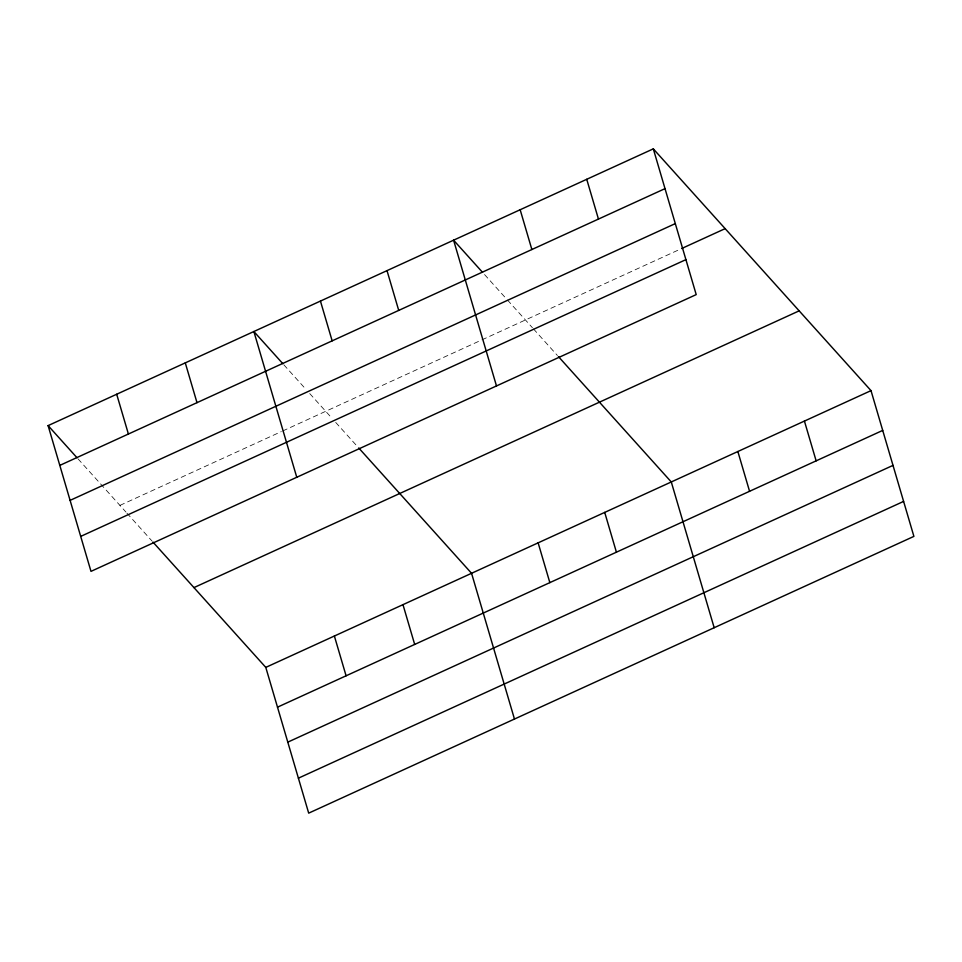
<?xml version="1.0" encoding="UTF-8"?>
<svg xmlns="http://www.w3.org/2000/svg" width="962" height="962" viewBox="0 0 962 962"><rect width="100%" height="100%" fill="white"/><g stroke="black" fill="none" stroke-linecap="round" stroke-linejoin="round"><path stroke-width="0.72" stroke-dasharray="4.81 3.61" d="M119.937 505.399L281.325 431.601M282.672 430.988L480.591 340.476M481.95 339.851L680.314 249.146M484.523 274.543L506.469 298.917M507.467 300.024L532.431 327.741M533.429 328.86L557.431 355.519M283.802 364.766L305.76 389.141M309.74 393.566L331.71 417.965M335.714 422.414L356.722 445.743M78.03 458.862L125.938 512.061M126.936 513.179L151.948 540.945"/><path stroke-width="1.44" d="M653.306 148.857L696.211 294.612L90.993 571.368L48.1 425.613L653.306 148.857L871.007 390.632L913.9 536.387L308.694 813.143L265.789 667.387L152.946 542.063M59.812 465.392L665.019 188.636M70.106 500.372L675.312 223.605M681.673 248.521L725.144 228.643M80.7 536.399L685.918 259.632M193.951 587.602L799.157 310.846M265.789 667.387L871.007 390.632M277.501 707.166L882.707 430.411M287.794 742.147L893.001 465.38M298.4 778.174L903.607 501.406M482.527 272.318L453.595 240.187L496.488 385.942M558.441 356.625L671.284 481.962L714.177 627.717M282.804 363.648L253.872 331.517L296.765 477.272M358.718 447.955L471.56 573.292L514.466 719.047M48.1 425.613L77.032 457.756M804.424 421.067L816.137 460.846M737.854 451.515L749.566 491.293M586.736 179.293L598.448 219.071M520.165 209.74L531.866 249.519M604.713 512.397L616.414 552.188M538.131 542.845L549.843 582.623M387.013 270.635L398.725 310.413M320.442 301.07L332.155 340.849M402.97 604.653L414.682 644.432M334.379 636.026L346.092 675.805M185.281 362.878L196.994 402.657M116.691 394.252L128.403 434.03"/></g></svg>
